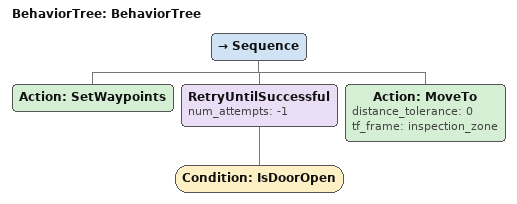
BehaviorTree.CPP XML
<?xml version="1.0"?>
<root main_tree_to_execute="BehaviorTree">
    <BehaviorTree ID="BehaviorTree">
        <Sequence>
            <Action ID="SetWaypoints"/>
            <RetryUntilSuccessful num_attempts="-1">
                <Condition ID="IsDoorOpen"/>
            </RetryUntilSuccessful>
            <Action ID="MoveTo" distance_tolerance="0" tf_frame="inspection_zone"/>
        </Sequence>
    </BehaviorTree>
</root>
